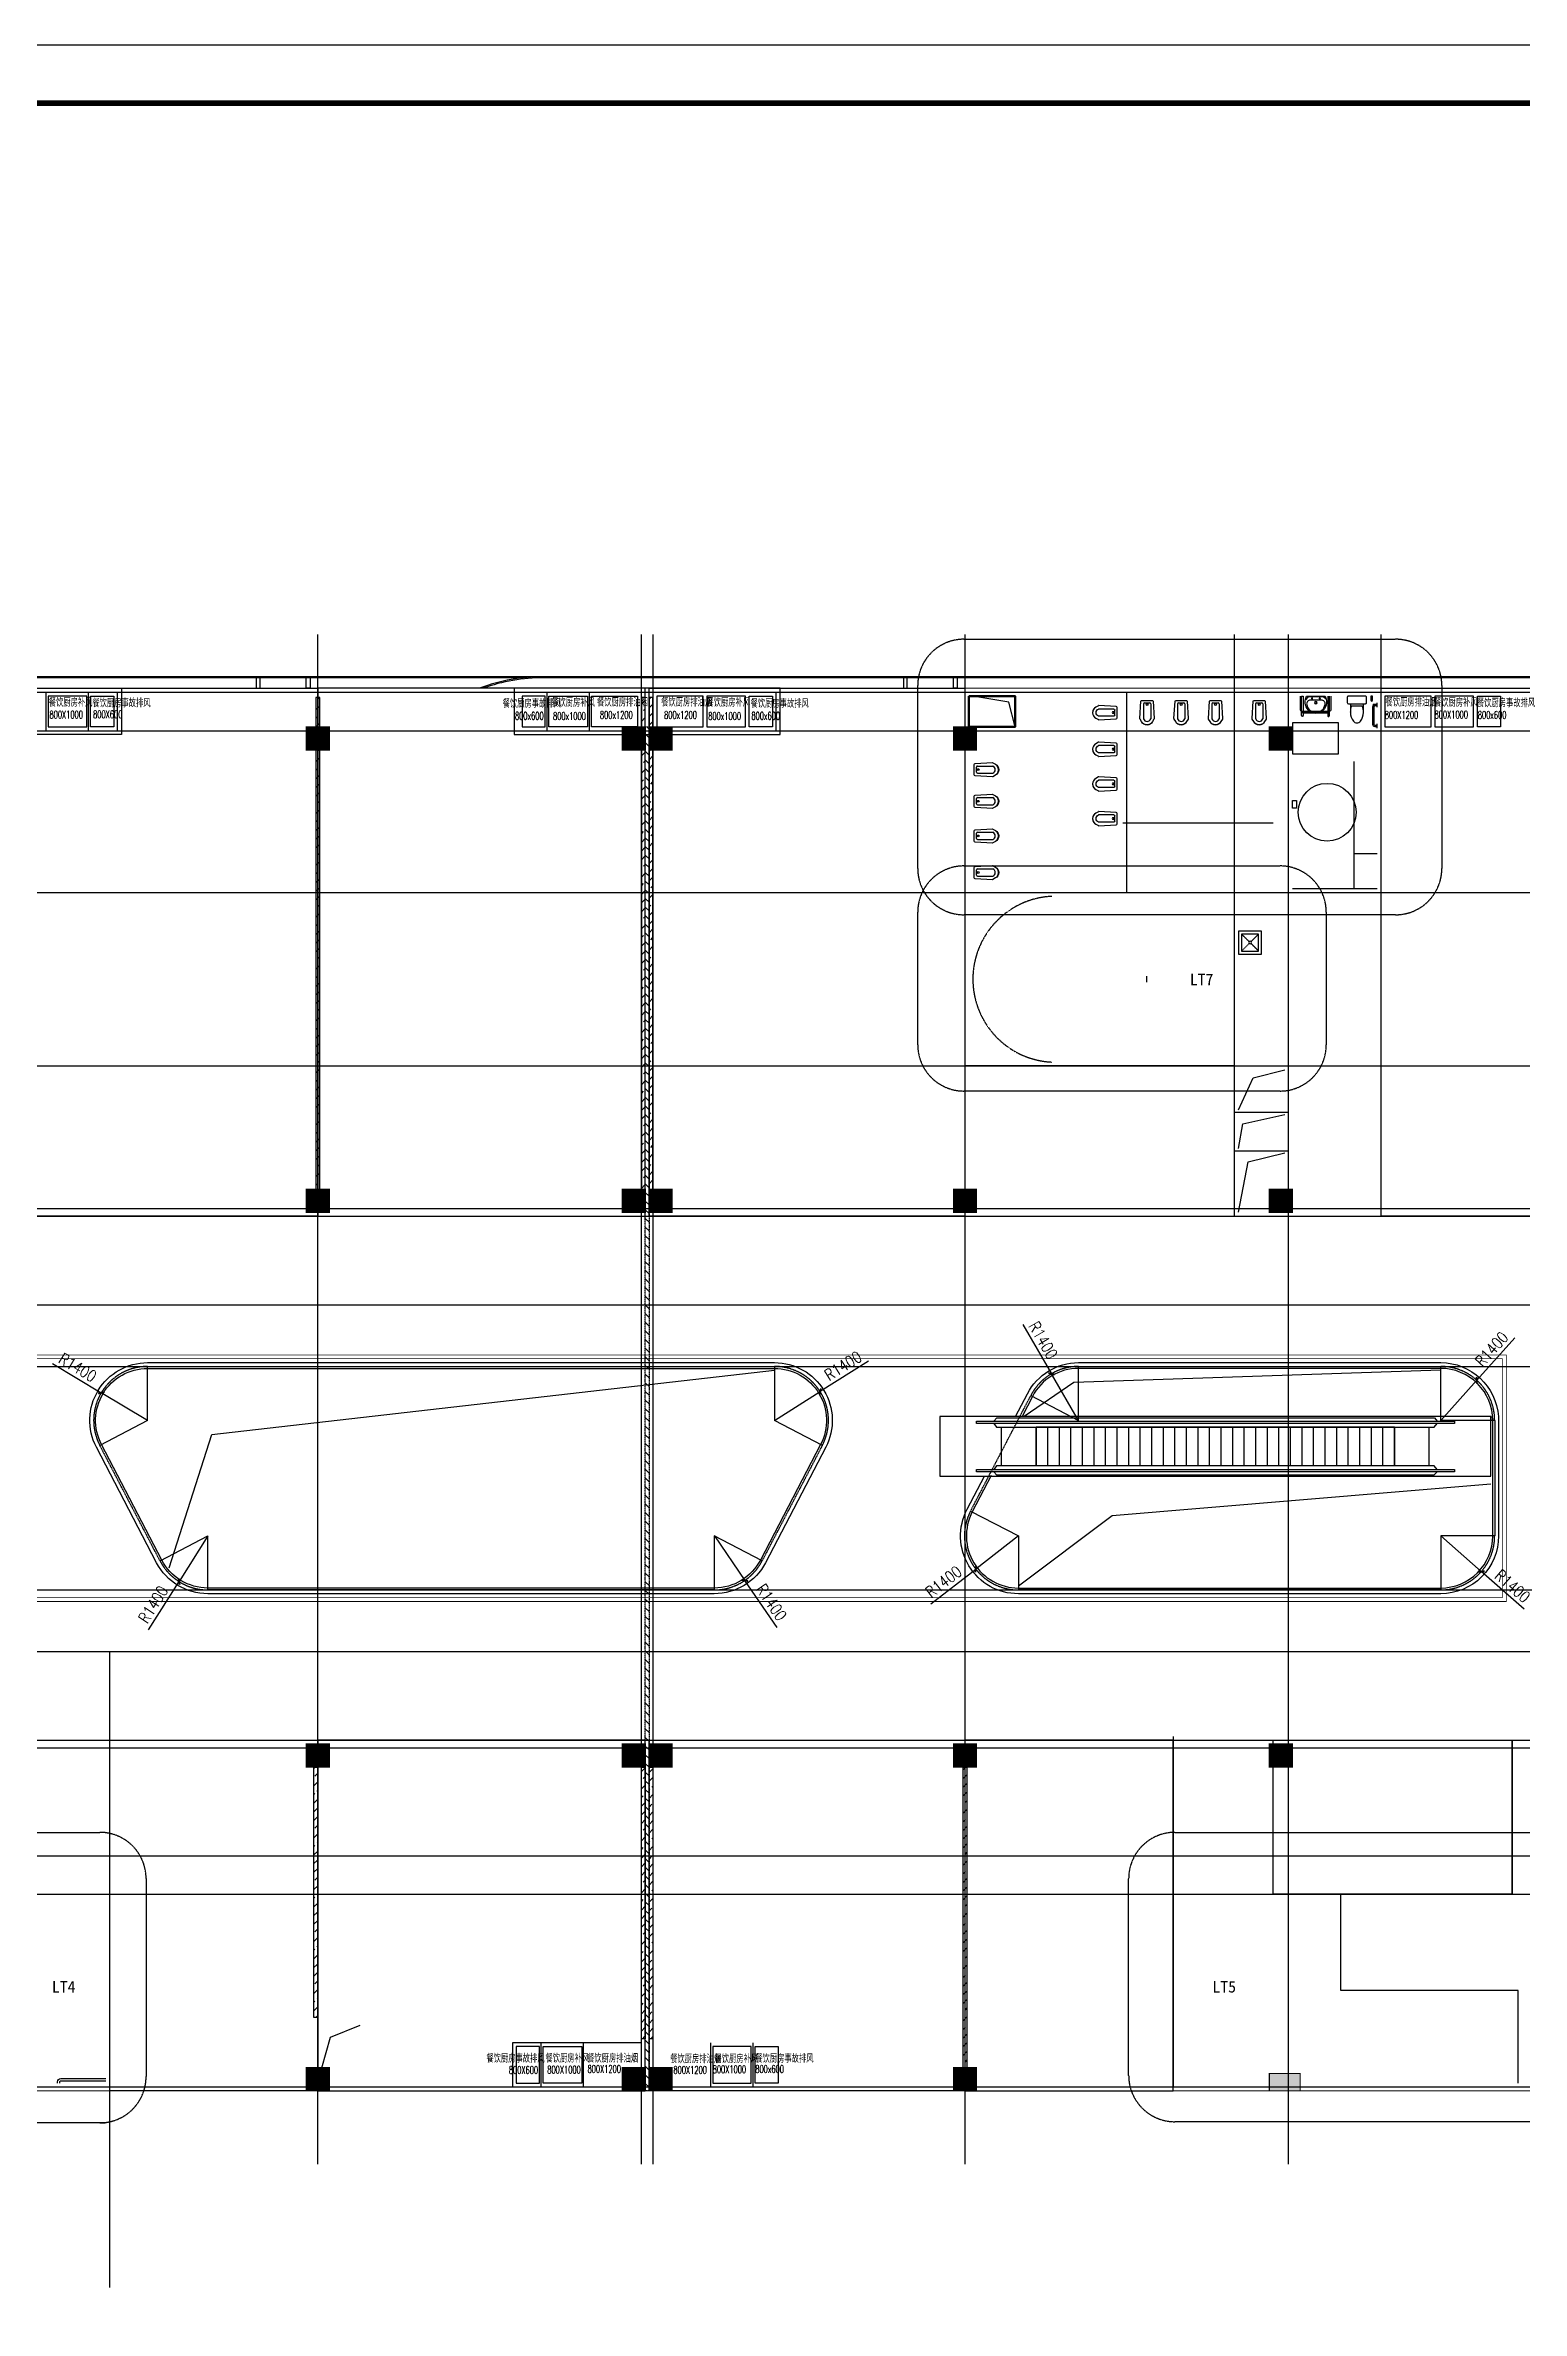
# Model space of a CAD drawing. Extents: x -737978 to 768813, y -372247 to 1140308.
# Drawn here: x -161126 to -122799, y -129604 to -70811 of the extents above; entities that cross this region are included whole.
import ezdxf

# ---------------------------------------------------------------- set-up
doc = ezdxf.new("R2010")
doc.units = 0
doc.header["$LTSCALE"] = 10
doc.header["$MEASUREMENT"] = 0
for name, pattern in [('DASH', [0.35, 0.25, -0.1]), ('DOTE', [2.42, 2, -0.2, 0.02, -0.2]), ('OWall_L2$0$HIDDEN2', [4.7625, 3.175, -1.5875])]:
    doc.linetypes.add(name, pattern=pattern)
doc.layers.get('0').update_dxf_attribs({"linetype": 'CONTINUOUS'})
doc.layers.get('Defpoints').update_dxf_attribs({"linetype": 'CONTINUOUS'})
for name, color, linetype in [('0-厨卫家具', 253, 'CONTINUOUS'), ('0-填充墙', 8, 'CONTINUOUS'), ('0-外部构件', 6, 'CONTINUOUS'), ('A-ANNO-DIMS', 93, 'CONTINUOUS'), ('A-ANNO-IDEN', 3, 'CONTINUOUS'), ('A-ANNO-TEXT', 7, 'CONTINUOUS'), ('ATRIUM', 255, 'CONTINUOUS'), ('C-B', 7, 'CONTINUOUS'), ('C-KZ', 2, 'CONTINUOUS'), ('C-Z-HATCH', 253, 'CONTINUOUS'), ('DIM_LEAD', 3, 'CONTINUOUS'), ('DOTE', 1, 'DOTE'), ('J-FURN-厨卫', 253, 'CONTINUOUS'), ('LATRINE', 6, 'CONTINUOUS'), ('OWall_L2$0$A-COLS-HATH', 8, 'CONTINUOUS'), ('OWall_L2$0$A-HOLE-DASH', 21, 'OWall_L2$0$HIDDEN2'), ('PUB_TITLE', 4, 'CONTINUOUS'), ('STAIR', 2, 'CONTINUOUS'), ('T-厨房泄爆口', 6, 'CONTINUOUS'), ('T-暖通管井', 4, 'CONTINUOUS'), ('WINDOW', 4, 'CONTINUOUS'), ('防火卷帘', 6, 'CONTINUOUS')]:
    doc.layers.add(name, color=color, linetype=linetype)
doc.layers.add('0-面积', color=2, linetype='CONTINUOUS', plot=False)
doc.layers.add('_TL', color=7, linetype='CONTINUOUS', lineweight=18)
doc.layers.add('DRAW', color=7, linetype='CONTINUOUS', lineweight=70)
doc.styles.add('_TCH_DIM_T3', font='SIMPLEX.shx', dxfattribs={"width": 0.8, "bigfont": 'GBCBIG.shx'})
doc.styles.add('_TCH_DYN', font='')
doc.styles.add('HZ', font='SIMPLEX.SHX', dxfattribs={"width": 0.7, "bigfont": 'HZTXT.SHX'})
doc.styles.get("Standard").update_dxf_attribs({"font": 'GBENOR', "bigfont": 'GBCBIG'})
doc.styles.get('_TCH_DYN').set_extended_font_data('SimSun')
doc.dimstyles.new('_TCH_ARCH', dxfattribs={"dimtxt": 3.5, "dimasz": 1, "dimexe": 2.5, "dimexo": 3, "dimgap": 1, "dimtad": 1, "dimtoh": 1, "dimdec": 0, "dimzin": 0, "dimdsep": 46, "dimtxsty": '_TCH_DIM_T3', "dimblk": 'ARCHTICK', "dimcen": 0.09, "dimclrt": 7, "dimadec": 1, "dimazin": 0, "dimtfac": 1, "dimtdec": 0, "dimtix": 1, "dimtmove": 2, "dimatfit": 3, "dimfxl": 1, "dimtolj": 1, "dimtzin": 0, "dimarcsym": 0})
pattern_1 = [(45, (157650, -1e-06), (-224.5064, 224.5064), []), (45, (157874.5, -1e-06), (-224.5064, 224.5064), [158.75, -79.375])]

# ---------------------------------------------------------------- blocks, each defined once
blk = doc.blocks.new('$plan$00002873')
at = {"layer": 'J-FURN-厨卫'}
for p, q in [((-92, -91), (-92, -482)), ((-66, -65), (69, -65)), ((95, -91), (95, -482))]:
    blk.add_line(p, q, dxfattribs=at)
blk.add_lwpolyline([(140, -552, -0.624736), (-140, -552), (-181, -489, -0.15876), (-185, -473), (-158, -24, -0.392703), (-132, 0), (132, 0, -0.392703), (158, -24), (185, -473, -0.161657), (181, -489)], format="xyb", close=True, dxfattribs=at)
blk.add_circle((2, -107), 23.1, dxfattribs=at)
for centre, radius, start, end in [((-66, -91), 26, 90, 180), ((2, -447), 99.9, 200.59819, 339.40181), ((69, -91), 26, 0, 90), ((0, -422), 207, 240.02932, 299.97068)]:
    blk.add_arc(centre, radius, start, end, dxfattribs=at)
blk = doc.blocks.new('_E6')
for points in [[(-240, 0), (-270, -79, 0.356844), (-103, -430, 0.224698), (111, -425, 0.348046), (270, -79), (240, 0)], [(-239, -224, -0.469287), (-141, -105), (141, -105, -0.469287), (239, -224, -0.830802)]]:
    blk.add_lwpolyline(points, format="xyb", close=True)
blk.add_lwpolyline([(-271, -91), (-213, -36, -0.190674), (-179, -23), (181, -23, -0.200906), (217, -37), (274, -95)], format="xyb")
for centre, radius in [((-99, -65), 16.3), ((2, -172), 31.6), ((2, -172), 23), ((101, -65), 16.3)]:
    blk.add_circle(centre, radius)
at = {"width": 0.8, "flags": 9}
for tag in ['XSIZE', 'YSIZE']:
    blk.add_attdef(tag, (0, 0), '', height=0.5, dxfattribs=at)
blk = doc.blocks.new('A$C53926EF1')
at = {"layer": '0-厨卫家具', "linetype": 'ByBlock'}
for p, q in [((439, 110), (439, 390)), ((499, 420), (499, 80))]:
    blk.add_line(p, q, dxfattribs=at)
blk.add_lwpolyline([(49, 342, 0.537872), (49, 158, 0.149947), (269, 80), (499, 80), (499, 30, 0.414214), (529, 0), (669, 0, 0.414214), (699, 30), (699, 470, 0.414214), (669, 500), (529, 500, 0.414214), (499, 470), (499, 420), (269, 420, 0.149947)], format="xyb", close=True, dxfattribs=at)
for centre, start, end in [((286, 23), 67.45048, 91.47253), ((286, 477), 268.63393, 292.54952)]:
    blk.add_arc(centre, 398, start, end, dxfattribs=at)
blk = doc.blocks.new('$plan$00001624')
for p, q in [((646, -13), (661, -28)), ((701, -28), (716, -13))]:
    blk.add_line(p, q)
for points in [[(60, 0), (60, -13), (-60, -13), (-60, 0)], [(744, 0), (744, -13), (624, -13), (624, 0)]]:
    blk.add_lwpolyline(points, close=True)
blk.add_lwpolyline([(-38, -13), (-23, -28), (17, -28), (33, -13)])
for points in [[(-23, -28), (-23, -66, 0.414213), (49, -137), (632, -137, 0.119966), (665, -129)], [(17, -28), (17, -66, 0.414211), (49, -97), (632, -97, 0.298815), (661, -78)]]:
    blk.add_lwpolyline(points, format="xyb")
blk.add_lwpolyline([(681, -137), (681, -137, -0.414214), (661, -117), (661, -28), (701, -28), (701, -117, -0.414214)], format="xyb", close=True)
blk = doc.blocks.new('A$C5E992675')
at = {"color": 8}
for points in [[(600, 600), (600, 0), (0, 0), (0, 600)], [(520, 520), (520, 80), (80, 80), (80, 520)]]:
    blk.add_lwpolyline(points, close=True, dxfattribs=at)
at = {"color": 8, "linetype": 'DASH'}
for points in [[(80, 520), (275, 325)], [(80, 80), (275, 275)], [(325, 325), (520, 520)], [(325, 275), (520, 80)]]:
    blk.add_lwpolyline(points, dxfattribs=at)
at = {"color": 8}
blk.add_circle((300, 300), 35, dxfattribs=at)
blk = doc.blocks.new('商业柱网333a')
at = {"layer": 'C-Z-HATCH'}
for points in [[(8845070, 71667), (8845670, 71667), (8845670, 71067), (8845070, 71067)], [(8853470, 71667), (8854070, 71667), (8854070, 71067), (8853470, 71067)], [(8867870, 71667), (8868470, 71667), (8868470, 71067), (8867870, 71067)], [(8879870, 71667), (8880470, 71667), (8880470, 71067), (8879870, 71067)], [(8845070, 63467), (8845670, 63467), (8845670, 62867), (8845070, 62867)], [(8853470, 63467), (8854070, 63467), (8854070, 62867), (8853470, 62867)], [(8867870, 63467), (8868470, 63467), (8868470, 62867), (8867870, 62867)], [(8879870, 63467), (8880470, 63467), (8880470, 62867), (8879870, 62867)], [(8845070, 62767), (8845670, 62767), (8845670, 62167), (8845070, 62167)], [(8853470, 62767), (8854070, 62767), (8854070, 62167), (8853470, 62167)], [(8867870, 62767), (8868470, 62767), (8868470, 62167), (8867870, 62167)], [(8879870, 62767), (8880470, 62767), (8880470, 62167), (8879870, 62167)], [(8845070, 54867), (8845670, 54867), (8845670, 54267), (8845070, 54267)], [(8853470, 54867), (8854070, 54867), (8854070, 54267), (8853470, 54267)], [(8867870, 54867), (8868470, 54867), (8868470, 54267), (8867870, 54267)], [(8879870, 54867), (8880470, 54867), (8880470, 54267), (8879870, 54267)], [(8845070, 46667), (8845520, 46667), (8845520, 45867), (8845070, 45867)], [(8853470, 46667), (8854070, 46667), (8854070, 46067), (8853470, 46067)], [(8867870, 46667), (8868470, 46667), (8868470, 46067), (8867870, 46067)], [(8879870, 46667), (8880470, 46667), (8880470, 46067), (8879870, 46067)]]:
    blk.add_hatch(color=251, dxfattribs=at).paths.add_polyline_path(points)
at = {"layer": 'C-KZ', "const_width": 30}
for points in [[(8845070, 71667), (8845670, 71667), (8845670, 71067), (8845070, 71067)], [(8853470, 71667), (8854070, 71667), (8854070, 71067), (8853470, 71067)], [(8867870, 71667), (8868470, 71667), (8868470, 71067), (8867870, 71067)], [(8879870, 71667), (8880470, 71667), (8880470, 71067), (8879870, 71067)], [(8845070, 63467), (8845670, 63467), (8845670, 62867), (8845070, 62867)], [(8853470, 63467), (8854070, 63467), (8854070, 62867), (8853470, 62867)], [(8867870, 63467), (8868470, 63467), (8868470, 62867), (8867870, 62867)], [(8879870, 63467), (8880470, 63467), (8880470, 62867), (8879870, 62867)], [(8845070, 62767), (8845670, 62767), (8845670, 62167), (8845070, 62167)], [(8853470, 62767), (8854070, 62767), (8854070, 62167), (8853470, 62167)], [(8867870, 62767), (8868470, 62767), (8868470, 62167), (8867870, 62167)], [(8879870, 62767), (8880470, 62767), (8880470, 62167), (8879870, 62167)], [(8845070, 54867), (8845670, 54867), (8845670, 54267), (8845070, 54267)], [(8853470, 54867), (8854070, 54867), (8854070, 54267), (8853470, 54267)], [(8867870, 54867), (8868470, 54867), (8868470, 54267), (8867870, 54267)], [(8879870, 54867), (8880470, 54867), (8880470, 54267), (8879870, 54267)], [(8845070, 46667), (8845520, 46667), (8845520, 45867), (8845070, 45867)], [(8853470, 46667), (8854070, 46667), (8854070, 46067), (8853470, 46067)], [(8867870, 46667), (8868470, 46667), (8868470, 46067), (8867870, 46067)], [(8879870, 46667), (8880470, 46667), (8880470, 46067), (8879870, 46067)]]:
    blk.add_lwpolyline(points, close=True, dxfattribs=at)
blk = doc.blocks.new('_ArchTick')
at = {"color": 0, "linetype": 'ByBlock', "const_width": 0.4}
blk.add_lwpolyline([(-0.5, -0.5), (0.5, 0.5)], dxfattribs=at)
blk = doc.blocks.new('*D187')
at = {"layer": 'A-ANNO-DIMS', "color": 0, "lineweight": -2, "transparency": 16777216}
for p in [(-472206, -109498), (-473747, -111932)]:
    blk.add_line(p, (-472955, -110681), dxfattribs=at)
at = {"layer": 'Defpoints', "color": 0, "transparency": 16777216}
for p in [(-472206, -109498), (-472955, -110681)]:
    blk.add_point(p, dxfattribs=at)
at = {"layer": 'A-ANNO-DIMS', "color": 0, "lineweight": -2, "transparency": 16777216, "xscale": 120, "yscale": 120, "zscale": 120, "rotation": 57.66620228323233}
blk.add_blockref('_ArchTick', (-472955, -110681), dxfattribs=at)
at = {"layer": 'A-ANNO-DIMS', "color": 7, "transparency": 16777216, "insert": (-473626, -111274), "char_height": 300, "attachment_point": 5, "rotation": 57.6662, "style": '_TCH_DIM_T3'}
blk.add_mtext('\\A1;R1400', dxfattribs=at)
blk = doc.blocks.new('*D188')
at = {"layer": 'A-ANNO-DIMS', "color": 0, "lineweight": -2, "transparency": 16777216}
for p in [(-476243, -105022), (-473771, -106498)]:
    blk.add_line(p, (-474973, -105781), dxfattribs=at)
at = {"layer": 'Defpoints', "color": 0, "transparency": 16777216}
for p in [(-474973, -105781), (-473771, -106498)]:
    blk.add_point(p, dxfattribs=at)
at = {"layer": 'A-ANNO-DIMS', "color": 0, "lineweight": -2, "transparency": 16777216, "xscale": 120, "yscale": 120, "zscale": 120, "rotation": 329.1520690246209}
blk.add_blockref('_ArchTick', (-474973, -105781), dxfattribs=at)
at = {"layer": 'A-ANNO-DIMS', "color": 7, "transparency": 16777216, "insert": (-475583, -105125), "char_height": 300, "attachment_point": 5, "rotation": 329.15207, "style": '_TCH_DIM_T3'}
blk.add_mtext('\\A1;R1400', dxfattribs=at)
blk = doc.blocks.new('*D189')
at = {"layer": 'A-ANNO-DIMS', "color": 0, "lineweight": -2, "transparency": 16777216}
for p in [(-455057, -104964), (-457495, -106497)]:
    blk.add_line(p, (-456309, -105752), dxfattribs=at)
at = {"layer": 'Defpoints', "color": 0, "transparency": 16777216}
for p in [(-456309, -105752), (-457495, -106497)]:
    blk.add_point(p, dxfattribs=at)
at = {"layer": 'A-ANNO-DIMS', "color": 0, "lineweight": -2, "transparency": 16777216, "xscale": 120, "yscale": 120, "zscale": 120, "rotation": 212.1625213829055}
blk.add_blockref('_ArchTick', (-456309, -105752), dxfattribs=at)
at = {"layer": 'A-ANNO-DIMS', "color": 7, "transparency": 16777216, "insert": (-455715, -105082), "char_height": 300, "attachment_point": 5, "rotation": 32.16252, "style": '_TCH_DIM_T3'}
blk.add_mtext('\\A1;R1400', dxfattribs=at)
blk = doc.blocks.new('*D190')
at = {"layer": 'A-ANNO-DIMS', "color": 0, "lineweight": -2, "transparency": 16777216}
for p in [(-459058, -109498), (-457431, -111875)]:
    blk.add_line(p, (-458267, -110653), dxfattribs=at)
at = {"layer": 'Defpoints', "color": 0, "transparency": 16777216}
for p in [(-459058, -109498), (-458267, -110653)]:
    blk.add_point(p, dxfattribs=at)
at = {"layer": 'A-ANNO-DIMS', "color": 0, "lineweight": -2, "transparency": 16777216, "xscale": 120, "yscale": 120, "zscale": 120, "rotation": 124.4078963112417}
blk.add_blockref('_ArchTick', (-458267, -110653), dxfattribs=at)
at = {"layer": 'A-ANNO-DIMS', "color": 7, "transparency": 16777216, "insert": (-457575, -111222), "char_height": 300, "attachment_point": 5, "rotation": 304.4079, "style": '_TCH_DIM_T3'}
blk.add_mtext('\\A1;R1400', dxfattribs=at)
blk = doc.blocks.new('*D195')
at = {"layer": 'A-ANNO-DIMS', "color": 0, "lineweight": -2, "transparency": 16777216}
for p in [(-451049, -104009), (-449601, -106498)]:
    blk.add_line(p, (-450305, -105288), dxfattribs=at)
at = {"layer": 'Defpoints', "color": 0, "transparency": 16777216}
for p in [(-450305, -105288), (-449601, -106498)]:
    blk.add_point(p, dxfattribs=at)
at = {"layer": 'A-ANNO-DIMS', "color": 0, "lineweight": -2, "transparency": 16777216, "xscale": 120, "yscale": 120, "zscale": 120, "rotation": 300.1865154170501}
blk.add_blockref('_ArchTick', (-450305, -105288), dxfattribs=at)
at = {"layer": 'A-ANNO-DIMS', "color": 7, "transparency": 16777216, "insert": (-450521, -104419), "char_height": 300, "attachment_point": 5, "rotation": 300.18652, "style": '_TCH_DIM_T3'}
blk.add_mtext('\\A1;R1400', dxfattribs=at)
blk = doc.blocks.new('*D196')
at = {"layer": 'A-ANNO-DIMS', "color": 0, "lineweight": -2, "transparency": 16777216}
for p in [(-451165, -109498), (-453442, -111262)]:
    blk.add_line(p, (-452272, -110356), dxfattribs=at)
at = {"layer": 'Defpoints', "color": 0, "transparency": 16777216}
for p in [(-451165, -109498), (-452272, -110356)]:
    blk.add_point(p, dxfattribs=at)
at = {"layer": 'A-ANNO-DIMS', "color": 0, "lineweight": -2, "transparency": 16777216, "xscale": 120, "yscale": 120, "zscale": 120, "rotation": 37.76073105702353}
blk.add_blockref('_ArchTick', (-452272, -110356), dxfattribs=at)
at = {"layer": 'A-ANNO-DIMS', "color": 7, "transparency": 16777216, "insert": (-453105, -110685), "char_height": 300, "attachment_point": 5, "rotation": 37.76073, "style": '_TCH_DIM_T3'}
blk.add_mtext('\\A1;R1400', dxfattribs=at)
blk = doc.blocks.new('*D197')
at = {"layer": 'A-ANNO-DIMS', "color": 0, "lineweight": -2, "transparency": 16777216}
for p in [(-440201, -109498), (-438035, -111397)]:
    blk.add_line(p, (-439148, -110421), dxfattribs=at)
at = {"layer": 'Defpoints', "color": 0, "transparency": 16777216}
for p in [(-440201, -109498), (-439148, -110421)]:
    blk.add_point(p, dxfattribs=at)
at = {"layer": 'A-ANNO-DIMS', "color": 0, "lineweight": -2, "transparency": 16777216, "xscale": 120, "yscale": 120, "zscale": 120, "rotation": 138.7660425552283}
blk.add_blockref('_ArchTick', (-439148, -110421), dxfattribs=at)
at = {"layer": 'A-ANNO-DIMS', "color": 7, "transparency": 16777216, "insert": (-438337, -110800), "char_height": 300, "attachment_point": 5, "rotation": 318.76604, "style": '_TCH_DIM_T3'}
blk.add_mtext('\\A1;R1400', dxfattribs=at)
blk = doc.blocks.new('*D198')
at = {"layer": 'A-ANNO-DIMS', "color": 0, "lineweight": -2, "transparency": 16777216}
for p in [(-438279, -104354), (-440201, -106498)]:
    blk.add_line(p, (-439267, -105456), dxfattribs=at)
at = {"layer": 'Defpoints', "color": 0, "transparency": 16777216}
for p in [(-439267, -105456), (-440201, -106498)]:
    blk.add_point(p, dxfattribs=at)
at = {"layer": 'A-ANNO-DIMS', "color": 0, "lineweight": -2, "transparency": 16777216, "xscale": 120, "yscale": 120, "zscale": 120, "rotation": 228.123518902442}
blk.add_blockref('_ArchTick', (-439267, -105456), dxfattribs=at)
at = {"layer": 'A-ANNO-DIMS', "color": 7, "transparency": 16777216, "insert": (-438879, -104649), "char_height": 300, "attachment_point": 5, "rotation": 48.12352, "style": '_TCH_DIM_T3'}
blk.add_mtext('\\A1;R1400', dxfattribs=at)
blk = doc.blocks.new('中庭标注1')
at = {"color": 8}
for points in [[(-473770.6, -106498.4), (-473770.6, -105098.4)], [(-457495.5, -105098.4), (-457495.5, -106498.4)], [(-449601.1, -106498.4), (-449601.1, -105098.4)], [(-440201.1, -106498.4), (-440201.1, -105098.4)], [(-450842.5, -105851.1), (-449601.1, -106498.4)], [(-473770.6, -106498.4), (-475012, -107145.7)], [(-456254.1, -107145.7), (-457495.5, -106498.4)], [(-438801.1, -106498.4), (-440201.1, -106498.4)], [(-452406.7, -108851.1), (-451165.3, -109498.4)], [(-459059.8, -109498.4), (-459059.8, -110898.4)], [(-457818.4, -110145.7), (-459059.8, -109498.4)], [(-451165.3, -109498.4), (-451165.3, -110898.4)], [(-440201.1, -109498.4), (-440201.1, -110898.4)], [(-438801.1, -109498.4), (-440201.1, -109498.4)]]:
    blk.add_lwpolyline(points, dxfattribs=at)
at = {"layer": '0-填充墙'}
for points in [[(-473447.7, -110145.7), (-472206.3, -109498.4)], [(-472206.3, -110898.4), (-472206.3, -109498.4)]]:
    blk.add_lwpolyline(points, dxfattribs=at)
at = {"layer": 'A-ANNO-DIMS'}
for center, mpoint, picture, middle in [((-449601.1, -106498.4), (-450305.1, -105288.2), '*D195', (-450521.4, -104419.1)), ((-457494.7, -106497), (-456309.5, -105751.7), '*D189', (-455714.5, -105082.3)), ((-440201.1, -106498.4), (-439266.6, -105456), '*D198', (-438878.6, -104648.7)), ((-473770.6, -106498.4), (-474972.5, -105780.5), '*D188', (-475582.7, -105124.9)), ((-472206.3, -109498.4), (-472955.1, -110681.3), '*D187', (-473626.3, -111274.2)), ((-459057.9, -109498.4), (-458266.8, -110653.5), '*D190', (-457574.6, -111221.8)), ((-451165.3, -109498.4), (-452272.2, -110355.7), '*D196', (-453105.1, -110684.7)), ((-440201.1, -109498.4), (-439148.3, -110421.2), '*D197', (-438336.7, -110800))]:
    dim = blk.add_radius_dim(center=center, mpoint=mpoint, dimstyle='_TCH_ARCH', override={"dimtxt": 300, "dimasz": 120, "dimgap": 100}, dxfattribs=at)
    dim.commit()
    dim.dimension.update_dxf_attribs({"geometry": picture, "text_midpoint": middle})

msp = doc.modelspace()

# ---------------------------------------------------------------- hatches: boundary and pattern name
at = {"layer": '0-填充墙'}
h = msp.add_hatch(dxfattribs=at)
h.set_pattern_fill('ANSI33', color=256, scale=100, style=0)
h.set_pattern_definition([(45, (323700, 0.0001), (-224.5064, 224.5064), []), (45, (323924.5, 0.0001), (-224.5064, 224.5064), [158.75, -79.375])])
h.paths.add_polyline_path([(-154001.1, -87738.4), (-154101.1, -87738.4), (-154101.1, -101098.4), (-154001.1, -101098.4)])
h = msp.add_hatch(dxfattribs=at)
h.set_pattern_fill('ANSI33', color=256, scale=100, style=0)
h.set_pattern_definition([(45, (332100, 100), (-224.5064, 224.5064), []), (45, (332324.5, 100), (-224.5064, 224.5064), [158.75, -79.375])])
h.paths.add_polyline_path([(-145551.1, -87738.4), (-145651.1, -87738.4), (-145651.1, -101098.4), (-145551.1, -101098.4)])
h = msp.add_hatch(dxfattribs=at)
h.set_pattern_fill('ANSI33', color=256, scale=100, style=0)
h.set_pattern_definition([(45, (332400, 100), (-224.5064, 224.5064), []), (45, (332624.5, 100), (-224.5064, 224.5064), [158.75, -79.375])])
h.paths.add_polyline_path([(-145351.1, -87738.4), (-145451.1, -87738.4), (-145451.1, -101098.4), (-145351.1, -101098.4)])
h = msp.add_hatch(dxfattribs=at)
h.set_pattern_fill('ANSI33', color=256, scale=100, style=0)
h.set_pattern_definition([(45, (157600, -1e-06), (-224.5064, 224.5064), []), (45, (157824.5, -1e-06), (-224.5064, 224.5064), [158.75, -79.375])])
h.paths.add_polyline_path([(-154051.1, -121998.4), (-154151.1, -121998.4), (-154151.1, -115498.4), (-154051.1, -115498.4)])
h = msp.add_hatch(dxfattribs=at)
h.set_pattern_fill('ANSI33', color=256, scale=100, style=0)
h.set_pattern_definition(pattern_1)
h.paths.add_polyline_path([(-145551.1, -122548.4), (-145651.1, -122548.4), (-145651.1, -115498.4), (-145551.1, -115498.4)])
h = msp.add_hatch(dxfattribs=at)
h.set_pattern_fill('ANSI33', color=256, scale=100, style=0)
h.set_pattern_definition(pattern_1)
h.paths.add_polyline_path([(-145351.1, -122548.4), (-145451.1, -122548.4), (-145451.1, -115498.4), (-145351.1, -115498.4)])
h = msp.add_hatch(dxfattribs=at)
h.set_pattern_fill('ANSI33', color=256, scale=100, style=0)
h.set_pattern_definition(pattern_1)
h.paths.add_polyline_path([(-137201.1, -123298.4), (-137301.1, -123298.4), (-137301.1, -115498.4), (-137201.1, -115498.4)])
at = {"layer": 'OWall_L2$0$A-COLS-HATH'}
h = msp.add_hatch(dxfattribs=at)
h.set_pattern_fill('ANSI31', color=256, scale=100, angle=90)
h.set_pattern_definition([(135, (-286127.86, -314053.15), (-112.2532, -112.2532), [])])
h.paths.add_polyline_path([(-103001.1, -123898.4), (-103001.1, -91498.4), (-102852.3, -91497.8), (-102851.1, -123898.4)])
h.paths.add_polyline_path([(-145551.1, -123898.4), (-145551.1, -88498.4), (-145451.1, -88498.4), (-145451.1, -123898.4)])

# ---------------------------------------------------------------- linework, layer by layer
at = {"layer": '0-厨卫家具', "linetype": 'ByBlock'}
for p, q in [((-127830.5, -88107.5), (-128474, -88107.5, 0)), ((-127830.5, -88143.5), (-128474, -88143.5, 0)), ((-127830.5, -87698.4), (-127830.5, -88107.5)), ((-127830.5, -88143.5), (-127830.5, -88215.5)), ((-127794.5, -87698.4), (-127794.5, -88215.5))]:
    msp.add_line(p, q, dxfattribs=at)
msp.add_lwpolyline([(-128551.3, -87698.4), (-128551.3, -88043.4, 0.4142136), (-128506.3, -88088.4), (-127786.3, -88088.4, 0.4142136), (-127741.3, -88043.4), (-127741.3, -87698.4)], format="xyb", dxfattribs=at)
at = {"layer": '0-厨卫家具', "linetype": 'ByBlock', "elevation": 0}
for points in [[(-128512.1, -88207.8), (-128512.1, -87698.4), (-128474, -87698.4), (-128474, -88107.5)], [(-128474, -88143.5), (-128474, -88207.8)]]:
    msp.add_lwpolyline(points, dxfattribs=at)
at = {"layer": '0-厨卫家具', "linetype": 'ByBlock'}
for points in [[(-126718.8, -87698.4), (-126718.8, -87818.4), (-126668.8, -87818.4), (-126668.8, -87698.4)], [(-126702.8, -87740.9), (-126702.8, -87828.9), (-126684.8, -87828.9), (-126684.8, -87740.9)]]:
    msp.add_lwpolyline(points, close=True, dxfattribs=at)
for centre, radius, start, end in [((-128474, -88125.5, 0), 18, 90.000016, 270.000016), ((-127830.5, -88125.5), 18, 270.000016, 90.000016), ((-128493.1, -88207.8, 0), 19, 180.000016, 0.000016), ((-127812.5, -88215.5), 18, 180.000016, 0.000016)]:
    msp.add_arc(centre, radius, start, end, dxfattribs=at)
at = {"layer": '0-填充墙'}
for points in [[(-154001.1, -87738.4), (-154101.1, -87738.4), (-154101.1, -101098.4), (-154001.1, -101098.4)], [(-145551.1, -87738.4), (-145651.1, -87738.4), (-145651.1, -101098.4), (-145551.1, -101098.4)], [(-145351.1, -87738.4), (-145451.1, -87738.4), (-145451.1, -101098.4), (-145351.1, -101098.4)], [(-154051.1, -121998.4), (-154151.1, -121998.4), (-154151.1, -115498.4), (-154051.1, -115498.4)], [(-145551.1, -122548.4), (-145651.1, -122548.4), (-145651.1, -115498.4), (-145551.1, -115498.4)], [(-145351.1, -122548.4), (-145451.1, -122548.4), (-145451.1, -115498.4), (-145351.1, -115498.4)], [(-137201.1, -123298.4), (-137301.1, -123298.4), (-137301.1, -115498.4), (-137201.1, -115498.4)]]:
    msp.add_lwpolyline(points, close=True, dxfattribs=at)
at = {"layer": '0-外部构件'}
for p, q in [((-153151.1, -87198.4), (-190165.4, -87198.4)), ((-153151.1, -87228.4), (-190165.4, -87228.4)), ((-111830.8, -87198.4), (-153151.1, -87198.4)), ((-148756.1, -87228.4), (-153151.1, -87228.4)), ((-111830.8, -87228.4), (-148286.4, -87228.4))]:
    msp.add_line(p, q, dxfattribs=at)
for radius, end in [(4500, 111.050031), (4470, 110.027111)]:
    msp.add_arc((-148234.8, -91698.1), radius, 89.340754, end, dxfattribs=at)
at = {"layer": '0-面积'}
for points in [[(-159151.1, -88698.4), (-165751.1, -88698.4), (-165751.1, -87498.4), (-159151.1, -87498.4)], [(-154051.1, -87498.4), (-154051.1, -88398.4), (-154051.1, -101198.4), (-162451.1, -101198.4), (-162451.1, -87498.4)], [(-154051.1, -87498.4), (-154051.1, -88398.4), (-154051.1, -101198.4), (-145551.1, -101198.4), (-145551.1, -87498.4), (-154051.1, -87498.4)], [(-148951.1, -88698.4), (-142051.1, -88698.4), (-142051.1, -87498.4), (-148951.1, -87498.4)], [(-145451.1, -87498.4), (-137251.1, -87498.4), (-137251.1, -101198.4), (-145451.1, -101198.4)], [(-120451.1, -101198.4), (-126451.1, -101198.4), (-126451.1, -87498.4), (-120451.1, -87498.4)], [(-137251.1, -101198.4), (-130251.1, -101198.4), (-130251.1, -97298.4), (-137251.1, -97298.4)], [(-159451.1, -114798.4), (-154051.1, -114798.4), (-154051.1, -123898.4), (-159451.1, -123898.4)], [(-154051.1, -123898.4), (-145551.1, -123898.4), (-145551.1, -114798.4), (-154051.1, -114798.4)], [(-145451.1, -114798.4), (-137251.1, -114798.4), (-137251.1, -123898.4), (-145451.1, -123898.4)], [(-137251.1, -123898.4), (-131851.1, -123898.4), (-131851.1, -114798.4), (-137251.1, -114798.4)], [(-129251.1, -114798.4), (-123051.1, -114798.4), (-123051.1, -118798.4), (-129251.1, -118798.4)]]:
    msp.add_lwpolyline(points, close=True, dxfattribs=at)
at = {"layer": '_TL'}
msp.add_lwpolyline([(-111941, -87498.4), (-190711.1, -87498.4), (-190711.1, -88498.4), (-191611.1, -88498.4), (-191611.1, -88298.4), (-194784.4, -88298.4), (-195904.4, -87998.3, 0.2679492), (-197932.9, -88541.8), (-206507.7, -97116.6, 0.2679492), (-207051.2, -99145.1), (-206751.1, -100265.1), (-206751.1, -105298.4), (-206551.1, -105298.4)], format="xyb", dxfattribs=at)
msp.add_lwpolyline([(-206551.1, -105298.4), (-206551.1, -114698.4), (-207051.1, -114698.4), (-207051.1, -117898.4), (-206551.1, -117898.4), (-206551.1, -123898.4), (-86751.1, -123898.4)], dxfattribs=at)
at = {"layer": 'A-ANNO-IDEN', "linetype": 'DASH', "ltscale": 5}
for points in [[(-126499.7, -93375.7), (-137278.7, -93375.7, -0.4142136), (-138478.7, -92175.7), (-138478.7, -87425.3, -0.4142136), (-137278.7, -86225.3), (-126072.4, -86225.3, -0.4142136), (-124872.4, -87425.3), (-124872.4, -92175.7, -0.4142136), (-126072.4, -93375.7), (-126499.7, -93375.7)], [(-129499.7, -97950.4), (-137278.7, -97950.4, -0.4142136), (-138478.7, -96750.4), (-138478.7, -93308.7, -0.4142136), (-137278.7, -92108.7), (-129072.4, -92108.7, -0.4142136), (-127872.4, -93308.7), (-127872.4, -96750.4, -0.4142136), (-129072.4, -97950.4), (-129499.7, -97950.4)], [(-159574.4, -124728.5), (-179161.1, -124728.5, -0.4142136), (-180361.1, -123528.5), (-180361.1, -118390.7, -0.4142136), (-179161.1, -117190.7), (-159708.8, -117190.7, -0.4142136), (-158508.8, -118390.7), (-158508.8, -123528.5, -0.4142136), (-159708.8, -124728.5), (-159574.4, -124728.5)], [(-120914, -124700.1), (-131802.5, -124700.1, -0.4142136), (-133002.5, -123500.1), (-133002.5, -118390.7, -0.4142136), (-131802.5, -117190.7), (-120486.8, -117190.7, -0.4142136), (-119286.8, -118390.7), (-119286.8, -123500.1, -0.4142136), (-120486.8, -124700.1), (-120914, -124700.1)]]:
    msp.add_lwpolyline(points, format="xyb", dxfattribs=at)
at = {"layer": 'ATRIUM', "color": 4, "ltscale": 6}
for points in [[(-142429.7, -110191.9, -0.2794962), (-143759.8, -110998.4), (-156906.3, -110998.4, -0.2794962), (-158236.4, -110191.9), (-159800.6, -107191.9, -0.5631152), (-158470.6, -104998.4), (-142195.5, -104998.4, -0.5631152), (-140865.5, -107191.9)], [(-142562.7, -110122.5, -0.2794962), (-143759.8, -110848.4), (-156906.3, -110848.4, -0.2794962), (-158103.4, -110122.5), (-159667.6, -107122.5, -0.5631152), (-158470.6, -105148.4), (-142195.5, -105148.4, -0.5631152), (-140998.5, -107122.5)]]:
    msp.add_lwpolyline(points, format="xyb", close=True, dxfattribs=at)
for points in [[(-135941.7, -106400.4), (-135631.2, -105804.9, -0.2794962), (-134301.1, -104998.4), (-124901.1, -104998.4, -0.3954218), (-123404.2, -106401.6, -0.3954218)], [(-123551.1, -106498.4, 0.4142136), (-124901.1, -105148.4), (-134301.1, -105148.4, 0.2794962), (-135498.2, -105874.2), (-135760.4, -106377.3)], [(-123401.1, -106400.1), (-123401.1, -109498.4, -0.4142136), (-124901.1, -110998.4), (-135865.3, -110998.4, -0.5631152), (-137195.4, -108804.9), (-136748.8, -107948.4)], [(-123604.7, -106401.6, -0.018636), (-123601.1, -106498.4)], [(-123604.7, -106401.6, -0.018636), (-123601.1, -106498.4)], [(-136567.6, -107925.3), (-137062.4, -108874.2, 0.5631152), (-135865.3, -110848.4), (-124901.1, -110848.4, 0.4142136), (-123551.1, -109498.4), (-123551.1, -106480.9)]]:
    msp.add_lwpolyline(points, format="xyb", dxfattribs=at)
at = {"layer": 'C-B', "color": 8}
for points in [[(-129767.8, -97603.6), (-128951.1, -97398.4)], [(-130151.1, -98438.4), (-129767.8, -97603.6)], [(-130151.1, -99438.4), (-130037.5, -98799), (-128951.1, -98558.4)], [(-130151.1, -101098.4), (-129903.6, -99784.9), (-128951.1, -99558.4)], [(-157909.8, -110324.9), (-156799.6, -106865.1), (-142195.5, -105198.4)], [(-124901.1, -105198.4), (-134429, -105513.1), (-135716.1, -106400.4)], [(-123601.1, -108149.6), (-133426.9, -108973.2), (-135865.3, -110798.4)], [(-153722.6, -122504.6), (-152951.1, -122198.4)], [(-153951.1, -123298.4), (-153722.6, -122504.6)]]:
    msp.add_lwpolyline(points, dxfattribs=at)
at = {"layer": 'C-B', "color": 8, "linetype": 'DASH'}
msp.add_arc((-134894.5, -95048.4), 2152.5, 92.780252, 267.219748, dxfattribs=at)
at = {"layer": 'DOTE'}
for p, q in [((-154051.1, -125798.4), (-154051.1, -86098.4)), ((-145651.1, -125798.4), (-145651.1, -86098.4)), ((-145351.1, -86098.4), (-145351.1, -125798.4)), ((-137251.1, -86098.4), (-137251.1, -125798.4)), ((-130251.1, -101198.4), (-130251.1, -86098.4)), ((-128851.1, -125798.4), (-128851.1, -86098.4)), ((-126451.1, -101198.4), (-126451.1, -86098.4)), ((-207451.1, -87598.4), (-84551.1, -87598.4)), ((-207451.1, -87598.4), (-84551.1, -87598.4)), ((-207451.1, -88598.4), (-84551.1, -88598.4)), ((-207451.1, -92798.4), (-103651.1, -92798.4)), ((-207451.1, -97298.4), (-103651.1, -97298.4)), ((-207451.1, -100998.4), (-103651.1, -100998.4)), ((-207451.1, -101198.4), (-84551.1, -101198.4)), ((-207451.1, -103498.4), (-103651.1, -103498.4)), ((-207451.1, -105098.4), (-103651.1, -105098.4)), ((-207451.1, -110898.4), (-103651.1, -110898.4)), ((-207451.1, -112498.4), (-103651.1, -112498.4)), ((-159451.1, -128998.4), (-159451.1, -112498.4)), ((-207451.1, -114798.4), (-84551.1, -114798.4)), ((-207451.1, -114998.4), (-103651.1, -114998.4)), ((-159451.1, -125798.4), (-159451.1, -114798.4)), ((-123051.1, -118798.2), (-123051.1, -114798.2)), ((-207451.1, -117798.4), (-84551.1, -117798.4)), ((-207451.1, -118798.4), (-103651.1, -118798.4)), ((-127491.1, -121298.4), (-127491.1, -118798.4)), ((-122891.1, -121298.4), (-127491.1, -121298.4)), ((-122891.1, -123698.4), (-122891.1, -121298.4)), ((-207451.1, -123798.4), (-84551.1, -123798.4))]:
    msp.add_line(p, q, dxfattribs=at)
for points in [[(-165651.1, -87598.4), (-165651.1, -88598.4), (-159251.1, -88598.4), (-159251.1, -87598.4)], [(-161101.1, -88598.4), (-161101.1, -87598.4)], [(-160001.1, -88598.4), (-160001.1, -87598.4)], [(-148101.1, -88598.4), (-148101.1, -87598.4)], [(-147001.1, -88598.4), (-147001.1, -87598.4)], [(-145351.1, -87598.4), (-145351.1, -88598.4), (-142151.1, -88598.4), (-142151.1, -87598.4)], [(-133051.1, -92798.4), (-133051.1, -87598.4)], [(-129251.1, -90998.4), (-133151.1, -90998.4)], [(-130251.1, -98498.4), (-128851.1, -98498.4)], [(-130251.1, -99498.4), (-128851.1, -99498.4)], [(-149471.8, -110898.4), (-156906.3, -110898.4)], [(-131851.1, -114698.4), (-131851.1, -123798.4)], [(-145651.1, -122648.4), (-149001.1, -122648.4), (-149001.1, -123798.4)], [(-148251.1, -123798.4), (-148251.1, -122648.4)], [(-147151.1, -123798.4), (-147151.1, -122648.4)], [(-143851.1, -123798.4), (-143851.1, -122648.4)], [(-142751.1, -123798.4), (-142751.1, -122648.4)]]:
    msp.add_lwpolyline(points, dxfattribs=at)
msp.add_lwpolyline([(-137151.1, -87698.4), (-135951.1, -87698.4), (-135951.1, -88498.4), (-137151.1, -88498.4)], close=True, dxfattribs=at)
for points in [[(-142518.4, -110145.7, -0.2794962), (-143759.8, -110898.4), (-156906.3, -110898.4), (-156906.3, -110898.4, -0.2794962), (-158147.7, -110145.7), (-159712, -107145.7, -0.5631152), (-158470.6, -105098.4), (-142195.5, -105098.4, -0.5631152), (-140954.1, -107145.7), (-142518.4, -110145.7)], [(-134301.1, -105098.4), (-124901.1, -105098.4, -0.4142136), (-123501.1, -106498.4), (-123501.1, -109498.4, -0.4142136), (-124901.1, -110898.4), (-135865.3, -110898.4, -0.5631152), (-137106.7, -108851.1), (-135542.5, -105851.1, -0.2794962), (-134301.1, -105098.4), (-134301.1, -105098.4)]]:
    msp.add_lwpolyline(points, format="xyb", dxfattribs=at)
at = {"layer": 'DRAW'}
msp.add_lwpolyline([(-137151.1, -87698.4), (-135951.1, -87698.4), (-135951.1, -88498.4), (-137151.1, -88498.4)], close=True, dxfattribs=at)
at = {"layer": 'J-FURN-厨卫'}
msp.add_lwpolyline([(-135951.1, -88498.4), (-136110, -87859.4), (-137051.1, -87698.4)], dxfattribs=at)
for points in [[(-127551.1, -89198.4), (-127551.1, -88398.4), (-128751.1, -88398.4), (-128751.1, -89198.4)], [(-128647.7, -90609.1), (-128747.7, -90609.1), (-128747.7, -90409.1), (-128647.7, -90409.1)]]:
    msp.add_lwpolyline(points, close=True, dxfattribs=at)
msp.add_circle((-127850.8, -90715.8), 750, dxfattribs=at)
at = {"layer": 'LATRINE'}
msp.add_line((-127151.1, -92698.4), (-127151.1, -89398.4), dxfattribs=at)
for points in [[(-126551.1, -91798.4), (-127151.1, -91798.4)], [(-128751.1, -92698.4), (-126551.1, -92698.4)]]:
    msp.add_lwpolyline(points, dxfattribs=at)
at = {"layer": 'OWall_L2$0$A-HOLE-DASH', "ltscale": 0.1}
msp.add_lwpolyline([(-145551.1, -123898.4), (-145551.1, -88498.4), (-145451.1, -88498.4), (-145451.1, -123898.4)], close=True, dxfattribs=at)
at = {"layer": 'PUB_TITLE'}
msp.add_lwpolyline([(-219725.1, -159910.6), (-62075.1, -159910.6), (-62075.1, -70810.6), (-219725.1, -70810.6)], close=True, dxfattribs=at)
at = {"layer": 'PUB_TITLE', "const_width": 150}
msp.add_lwpolyline([(-215975.1, -158410.6), (-63575.1, -158410.6), (-63575.1, -72310.6), (-215975.1, -72310.6)], close=True, dxfattribs=at)
at = {"layer": 'STAIR'}
for p, q in [((-132531.1, -95123.4), (-132531.1, -94973.4)), ((-137901.1, -106401.6), (-137901.1, -107949.6)), ((-123601.1, -106401.6), (-137901.1, -106401.6)), ((-123601.1, -107949.6), (-123601.1, -106401.6)), ((-136956.6, -106576.6), (-136956.6, -106516.6)), ((-136956.6, -106516.6), (-124545.6, -106516.6)), ((-124545.6, -106576.6), (-136956.6, -106576.6)), ((-136506.6, -106516.6), (-136420.6, -106430.6)), ((-136506.6, -106576.6), (-136433.9, -106675.6)), ((-136433.9, -106675.6), (-125068.4, -106675.6)), ((-136420.6, -106430.6), (-125058.8, -106430.6)), ((-136301.1, -107675.6), (-136301.1, -106675.6)), ((-126101.1, -106675.6), (-135401.1, -106675.6)), ((-135401.1, -107675.6), (-135401.1, -106675.6)), ((-135401.1, -106675.6), (-135401.1, -107675.6)), ((-135101.1, -107675.6), (-135101.1, -106675.6)), ((-134801.1, -107675.6), (-134801.1, -106675.6)), ((-134501.1, -107675.6), (-134501.1, -106675.6)), ((-134201.1, -107675.6), (-134201.1, -106675.6)), ((-133901.1, -107675.6), (-133901.1, -106675.6)), ((-133601.1, -107675.6), (-133601.1, -106675.6)), ((-133301.1, -107675.6), (-133301.1, -106675.6)), ((-133001.1, -107675.6), (-133001.1, -106675.6)), ((-132701.1, -107675.6), (-132701.1, -106675.6)), ((-132401.1, -107675.6), (-132401.1, -106675.6)), ((-132101.1, -107675.6), (-132101.1, -106675.6)), ((-131801.1, -107675.6), (-131801.1, -106675.6)), ((-131501.1, -107675.6), (-131501.1, -106675.6)), ((-131201.1, -107675.6), (-131201.1, -106675.6)), ((-130901.1, -107675.6), (-130901.1, -106675.6)), ((-130601.1, -107675.6), (-130601.1, -106675.6)), ((-130301.1, -107675.6), (-130301.1, -106675.6)), ((-130001.1, -107675.6), (-130001.1, -106675.6)), ((-129701.1, -107675.6), (-129701.1, -106675.6)), ((-129401.1, -107675.6), (-129401.1, -106675.6)), ((-129101.1, -107675.6), (-129101.1, -106675.6)), ((-128801.1, -107675.6), (-128801.1, -106675.6)), ((-128501.1, -107675.6), (-128501.1, -106675.6)), ((-128201.1, -107675.6), (-128201.1, -106675.6)), ((-127901.1, -107675.6), (-127901.1, -106675.6)), ((-127601.1, -107675.6), (-127601.1, -106675.6)), ((-127301.1, -107675.6), (-127301.1, -106675.6)), ((-127001.1, -107675.6), (-127001.1, -106675.6)), ((-126701.1, -107675.6), (-126701.1, -106675.6)), ((-126401.1, -107675.6), (-126401.1, -106675.6)), ((-126101.1, -107675.6), (-126101.1, -106675.6)), ((-126101.1, -106675.6), (-126101.1, -107675.6)), ((-125201.1, -107675.6), (-125201.1, -106675.6)), ((-125068.4, -106675.6), (-124995.6, -106576.6)), ((-125058.8, -106430.6), (-124995.6, -106516.6)), ((-124545.6, -106516.6), (-124545.6, -106576.6)), ((-137901.1, -107949.6), (-123601.1, -107949.6)), ((-136956.6, -107834.6), (-136956.6, -107774.6)), ((-136956.6, -107774.6), (-124545.6, -107774.6)), ((-124545.6, -107834.6), (-136956.6, -107834.6)), ((-136433.9, -107675.6), (-136506.6, -107774.6)), ((-136420.6, -107920.6), (-136506.6, -107834.6)), ((-125068.4, -107675.6), (-136433.9, -107675.6)), ((-125081.6, -107920.6), (-136420.6, -107920.6)), ((-126101.1, -107675.6), (-135401.1, -107675.6)), ((-124995.6, -107834.6), (-125081.6, -107920.6)), ((-124995.6, -107774.6), (-125068.4, -107675.6)), ((-124545.6, -107774.6), (-124545.6, -107834.6))]:
    msp.add_line(p, q, dxfattribs=at)
for points in [[(-160811.1, -123698.4), (-160811.1, -123668.4, -0.4142136), (-160721.1, -123578.4), (-159551.1, -123578.4)], [(-160751.1, -123698.4), (-160751.1, -123668.4, -0.4142136), (-160721.1, -123638.4), (-159551.1, -123638.4)]]:
    msp.add_lwpolyline(points, format="xyb", dxfattribs=at)
at = {"layer": 'T-暖通管井', "color": 2}
for points in [[(-160051.1, -87698.4), (-161051.1, -87698.4), (-161051.1, -88498.4), (-160051.1, -88498.4)], [(-159351.1, -88498.4), (-159951.1, -88498.4), (-159951.1, -87698.4), (-159351.1, -87698.4)], [(-148751.1, -88498.4), (-148151.1, -88498.4), (-148151.1, -87698.4), (-148751.1, -87698.4)], [(-148051.1, -87698.4), (-147051.1, -87698.4), (-147051.1, -88498.4), (-148051.1, -88498.4)], [(-146951.1, -87698.4), (-145751.1, -87698.4), (-145751.1, -88498.4), (-146951.1, -88498.4)], [(-144051.1, -87698.4), (-145251.1, -87698.4), (-145251.1, -88498.4), (-144051.1, -88498.4)], [(-142951.1, -87698.4), (-143951.1, -87698.4), (-143951.1, -88498.4), (-142951.1, -88498.4)], [(-142251.1, -88498.4), (-142851.1, -88498.4), (-142851.1, -87698.4), (-142251.1, -87698.4)], [(-125151.1, -87698.4), (-126351.1, -87698.4), (-126351.1, -88498.4), (-125151.1, -88498.4)], [(-124051.1, -87698.4), (-125051.1, -87698.4), (-125051.1, -88498.4), (-124051.1, -88498.4)], [(-123351.1, -88498.4), (-123951.1, -88498.4), (-123951.1, -87698.4), (-123351.1, -87698.4)], [(-148901.1, -123698.4), (-148301.1, -123698.4), (-148301.1, -122748.4), (-148901.1, -122748.4)], [(-148201.1, -122748.4), (-147201.1, -122748.4), (-147201.1, -123698.4), (-148201.1, -123698.4)], [(-142801.1, -122748.4), (-143801.1, -122748.4), (-143801.1, -123698.4), (-142801.1, -123698.4)], [(-142101.1, -123698.4), (-142701.1, -123698.4), (-142701.1, -122748.4), (-142101.1, -122748.4)]]:
    msp.add_lwpolyline(points, close=True, dxfattribs=at)
at = {"layer": 'WINDOW'}
for points in [[(-155551.1, -87498.4), (-155551.1, -87198.4), (-155651.1, -87198.4), (-155651.1, -87498.4)], [(-154351.1, -87498.4), (-154351.1, -87198.4), (-154251.1, -87198.4), (-154251.1, -87498.4)], [(-138751.1, -87498.4), (-138751.1, -87198.4), (-138851.1, -87198.4), (-138851.1, -87498.4)], [(-137551.1, -87498.4), (-137551.1, -87198.4), (-137451.1, -87198.4), (-137451.1, -87498.4)]]:
    msp.add_lwpolyline(points, close=True, dxfattribs=at)
at = {"layer": '防火卷帘', "linetype": 'DASH', "const_width": 20}
for points in [[(-177301.1, -111198.4), (-123201.1, -111198.4), (-123201.1, -104798.4), (-177301.1, -104798.4)], [(-177201.1, -111095.8), (-123301.1, -111098.4), (-123301.1, -104898.4), (-177201.1, -104895.8)]]:
    msp.add_lwpolyline(points, close=True, dxfattribs=at)

# ---------------------------------------------------------------- block references
at = {"xscale": -1}
msp.add_blockref('A$C5E992675', (-129551.1, -94398.4), dxfattribs=at)
at = {"layer": '0-厨卫家具', "linetype": 'ByBlock', "xscale": -1}
msp.add_blockref('_E6', (-128141.8, -87698.4), dxfattribs=at)
at = {"layer": '0-厨卫家具', "linetype": 'ByBlock', "rotation": 89.99999999999997}
msp.add_blockref('A$C53926EF1', (-126827.2, -88397.7), dxfattribs=at)
at = {"layer": '0-厨卫家具', "linetype": 'ByBlock', "extrusion": (0, 0, -1), "xscale": 0.8000000000000002, "yscale": 0.8000000000000002, "zscale": -0.8000000000000002, "rotation": 90.00001596992091}
msp.add_blockref('$plan$00001624', (126551.1, -88477.4), dxfattribs=at)
at = {"layer": 'A-ANNO-DIMS'}
msp.add_blockref('中庭标注1', (315300, 0), dxfattribs=at)
at = {"layer": 'C-KZ', "linetype": 'Continuous', "rotation": 90}
msp.add_blockref('商业柱网333a', (-82684, -8968968.6), dxfattribs=at)
at = {"layer": 'J-FURN-厨卫', "xscale": -1, "rotation": 270}
for p in [(-133299.9, -88131.3), (-133299.9, -89081.3), (-133299.9, -89981.3), (-133299.9, -90881.3)]:
    msp.add_blockref('$plan$00002873', p, dxfattribs=at)
at = {"layer": 'J-FURN-厨卫'}
for p in [(-132526.2, -87811.3), (-131640.9, -87811.3), (-130748.9, -87811.3), (-129614, -87811.3)]:
    msp.add_blockref('$plan$00002873', p, dxfattribs=at)
at = {"layer": 'J-FURN-厨卫', "rotation": 90.00000000000001}
for p in [(-137014.3, -89610.7), (-137014.3, -90431.3), (-137014.3, -91331.3), (-137014.3, -92281.3)]:
    msp.add_blockref('$plan$00002873', p, dxfattribs=at)

# ---------------------------------------------------------------- texts
at = {"layer": 'A-ANNO-TEXT', "linetype": 'DASH', "style": '_TCH_DYN'}
for s, p in [('LT4', (-160953.8, -121347)), ('LT5', (-130826.9, -121347))]:
    msp.add_text(s, height=299.61, dxfattribs=at).set_placement(p)
at = {"layer": 'DIM_LEAD', "color": 0, "linetype": 'Continuous', "style": '_TCH_DYN'}
msp.add_text('LT7', height=300, dxfattribs=at).set_placement((-131414.8, -95207.4))
at = {"layer": 'T-厨房泄爆口', "linetype": 'DASH', "style": 'HZ'}
for s, width, p in [('餐饮厨房补风', 0.7, (-161036.4, -87974.8)), ('800X1000', 0.6, (-161017.7, -88280.3)), ('餐饮厨房事故排风', 0.7, (-159905, -87988.6)), ('800X600', 0.6, (-159885.2, -88276.9)), ('餐饮厨房事故排风', 0.7, (-149254.7, -88000.3)), ('800x600', 0.6, (-148933.4, -88312.7)), ('餐饮厨房补风', 0.7, (-147992.5, -87974.8)), ('800x1000', 0.6, (-147945.7, -88320.7)), ('餐饮厨房排油烟', 0.7, (-146804.9, -87969)), ('800x1200', 0.6, (-146728.9, -88289.7)), ('餐饮厨房排油烟', 0.7, (-145138.8, -87969)), ('800x1200', 0.6, (-145062.8, -88289.7)), ('餐饮厨房补风', 0.7, (-143964.5, -87974.8)), ('800x1000', 0.6, (-143917.7, -88320.7)), ('餐饮厨房事故排风', 0.7, (-142818.7, -88000.3)), ('800x600', 0.6, (-142795.8, -88312.7)), ('800X1200', 0.6, (-126353.6, -88288)), ('餐饮厨房排油烟', 0.7, (-126335.6, -87969)), ('餐饮厨房补风', 0.7, (-125076.8, -87974.8)), ('800X1000', 0.6, (-125062, -88280.3)), ('餐饮厨房事故排风', 0.7, (-123963.5, -87985.8)), ('800x600', 0.6, (-123938.4, -88289.8)), ('餐饮厨房事故排风', 0.7, (-149676.4, -123165)), ('800X600', 0.6, (-149093, -123457.3)), ('餐饮厨房补风', 0.7, (-148141.8, -123162.8)), ('800X1000', 0.6, (-148094.7, -123449.9)), ('餐饮厨房排油烟', 0.7, (-147061, -123162.5)), ('800X1200', 0.6, (-147050.6, -123429.4)), ('餐饮厨房排油烟', 0.7, (-144905.2, -123177.4)), ('800X1200', 0.6, (-144820.3, -123454.6)), ('800X1000', 0.6, (-143801.7, -123440.7)), ('餐饮厨房补风', 0.7, (-143754.9, -123174.8)), ('餐饮厨房事故排风', 0.7, (-142695.9, -123167.7)), ('800x600', 0.6, (-142695.2, -123435.5))]:
    msp.add_text(s, height=200, dxfattribs=dict(at, width=width)).set_placement(p)

doc.saveas('drawing.dxf')
